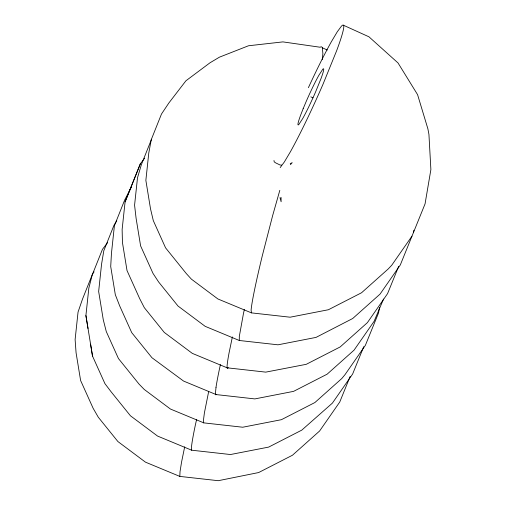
<?xml version="1.0" encoding="UTF-8"?>
<svg xmlns="http://www.w3.org/2000/svg" width="506" height="506" viewBox="0 0 506 506"><rect width="100%" height="100%" fill="white"/><g stroke="black" fill="none" stroke-linecap="round" stroke-linejoin="round"><path stroke-width="0.76" d="M343.574 25.3L368.95 36.805L398.02 62.953L417.577 94.66L427.893 128.853L428.936 134.413L430.884 169.573L425.059 203.88L400.309 264.954L380.031 294.119L352.707 318.508L316.022 337.401L277.984 344.814L239.287 340.487L239.319 336.382L243.405 313.821A81.213 3.947 -75.6 0 1 244.328 309.52M350.158 376.413L339.754 402.03L319.602 431.004L292.462 455.229L258.642 472.553L218.257 480.7L179.826 476.405L180.016 471.725L181.553 462.142L184.684 446.83M216.018 387.28L215.411 393.51A80.467 3.915 -75.6 0 0 216.176 394.579L254.834 398.911L293.594 391.359L327.135 374.181L354.061 350.139L374.067 321.373L383.548 299.027M322.265 59.55L322.879 53.516L322.328 47.779A77.051 8.279 -73.7 0 0 320.178 47.241L282.93 41.89L248.497 45.768L219.427 57.172L210.015 62.776L185.93 80.783L168.909 102.92L161.484 114.027L151.256 139.65L148.783 152.976L145.861 180.345L150.51 208.807L153.299 220.61L165.576 247.858L186.322 273.588L191.413 279.16L217.903 298.964L251.45 312.879L290.115 317.205L328.4 309.742L361.55 292.759L388.197 268.977L391.726 265.245L411.941 236.175M88.006 328.508L85.912 315.542L88.847 288.028L92.219 274.967L102.446 249.35L107.626 242.614M144.659 158.188L140.333 163.817L125.083 201.881L122.129 229.509L122.452 242.57L127.025 270.571L139.662 298.597L144.33 307.686L164.273 332.423L192.293 353.365L227.118 367.811L265.745 372.131L306.25 364.32L340.171 346.945L367.381 322.657L387.583 293.606L398.665 266.346M379.475 307.521L378.564 312.891L365.357 345.377L345.022 374.63L341.778 378.539L314.89 402.542L281.406 419.689L242.716 427.228L203.823 422.877L170.452 409.038L144.248 389.449L139.023 384.079L118.455 358.558L106.266 331.519L103.275 319.767L98.651 291.462L101.554 264.24L103.8 250.761L113.989 225.233L116.791 220.793M413.472 232.558L413.864 230.262M208.674 391.543L204.405 412.858L203.425 420.435A77.81 3.782 -75.6 0 0 203.823 422.877M196.619 419.354L195.284 425.375A77.14 3.751 -75.6 0 0 191.647 450.201L230.464 454.533L268.68 447.089L301.772 430.138L332.372 403.137L352.638 374.004L363.744 346.667M232.38 336.945L229.098 352.72A77.045 3.744 -75.6 0 0 228.2 367.615M279.818 190.338L272.639 215.626L262.361 255.524A78.411 3.814 -75.6 0 0 251.109 310.184L251.45 312.879M140.333 163.817L125.083 201.881M151.528 139.226L141.37 164.665L137.499 177.777L134.577 205.17L136.101 218.333L140.598 245.872L153.008 273.404L158.65 282.013L178.017 306.041L205.17 326.338L239.287 340.487M280.172 167.594L284.347 161.964L290.33 151.901A77.835 5.889 -65.6 0 0 322.936 84.42L336.642 50.72A80.682 6.11 -65.6 0 0 341.48 26.116L337.312 31.733L331.329 41.796A77.835 5.889 -65.6 0 0 308.388 87.683M131.497 186.891L124.621 200.142L114.4 225.752L111.453 253.354L110.713 266.535L115.311 294.682L119.732 306.022L131.724 332.638L151.945 357.723L183.577 381.069L216.176 394.585M94.084 271.842L92.642 273.714L82.478 299.166L78.05 312.057L75.116 339.558L76.071 352.739L80.606 380.493L93.117 408.253L98.278 417.203L117.911 441.555L145.462 462.149L179.826 476.405M290.368 164.697L292.228 162.666L290.235 163.647M281.614 165.07L280.128 165.026L275.606 162.85L274.233 161.876L273.967 160.491M191.647 450.195L157.549 436.058L130.459 415.805L111.137 391.827L104.944 383.662L92.516 356.085L85.912 315.542M322.328 47.779L327.306 50.031M310.829 96.848L312.974 97.822M279.995 197.631L281.115 201.736L281.058 197.422M90.587 344.156L92.516 356.085M216.011 387.305A78.86 3.833 -75.6 0 1 220.395 364.605M303.157 108.695L300.741 114.875A31.53 2.385 -65.6 0 0 298.85 124.489L302.816 118.366A30.417 2.302 -65.6 0 0 315.561 91.991L320.918 78.822A31.53 2.385 -65.6 0 0 322.809 69.202L318.843 75.331A30.417 2.302 -65.6 0 0 306.098 101.706L303.157 108.695"/></g></svg>
